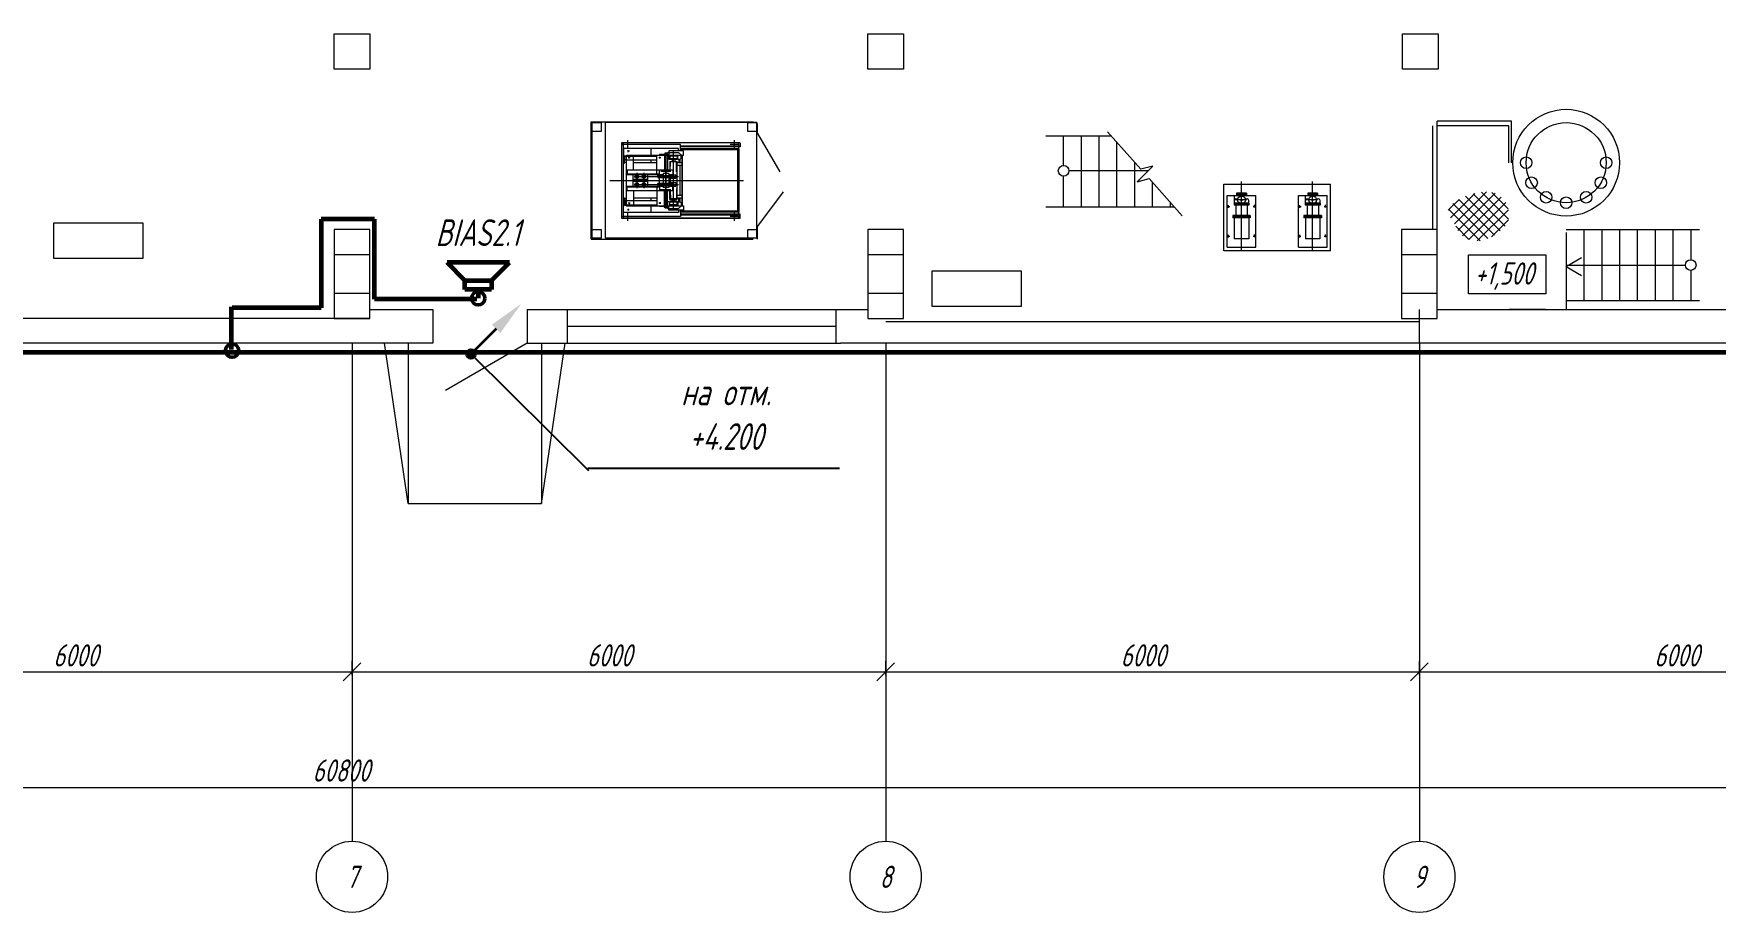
# Model space of a CAD drawing. Header units: millimetres. Extents: x 1663 to 6300, y 431 to 1491.
# Drawn here: x 4733.8 to 5008.4, y 1013.3 to 1156.7 of the extents above; entities that cross this region are included whole.
import ezdxf
from ezdxf.enums import TextEntityAlignment as Align

# ---------------------------------------------------------------- set-up
doc = ezdxf.new("R2010")
doc.units = ezdxf.units.MM
for name, color, linetype, lineweight in [('Линия связи (Вновь)', 3, 'Continuous', 60), ('Связь', 84, 'Continuous', 50), ('СОУЭ', 160, 'Continuous', 60), ('Строительный', 251, 'Continuous', 13), ('Текст', 2, 'Continuous', 25), ('Элемент эл. схем', 7, 'Continuous', 35)]:
    doc.layers.add(name, color=color, linetype=linetype, lineweight=lineweight)
doc.styles.add('Simplex', font='simplex.shx', dxfattribs={"width": 0.7, "oblique": 15})

# ---------------------------------------------------------------- blocks, each defined once
blk = doc.blocks.new('A$C178B2837')
at = {"layer": 'Строительный', "ltscale": 100}
for p, q in [((349.16, 247.71), (349.16, 251.71)), ((349.16, 251.71), (353.16, 251.71)), ((353.16, 251.71), (353.16, 247.71)), ((409.16, 247.71), (409.16, 251.71)), ((409.16, 251.71), (413.16, 251.71)), ((413.16, 251.71), (413.16, 247.71)), ((469.26, 247.71), (469.26, 251.71)), ((469.26, 251.71), (473.26, 251.71)), ((473.26, 251.71), (473.26, 247.71)), ((353.16, 247.71), (349.16, 247.71)), ((413.16, 247.71), (409.16, 247.71)), ((473.26, 247.71), (469.26, 247.71)), ((378.06, 241.81), (396.26, 241.81)), ((378.06, 228.61), (378.06, 241.81)), ((378.16, 241.71), (379.16, 241.71)), ((378.16, 240.71), (378.16, 241.71)), ((378.16, 229.16), (378.16, 241.16)), ((379.16, 240.71), (378.16, 240.71)), ((379.16, 241.71), (379.16, 240.71)), ((396.66, 241.71), (379.66, 241.71)), ((379.66, 228.71), (379.66, 241.71)), ((395.66, 241.71), (396.66, 241.71)), ((395.66, 240.71), (395.66, 241.71)), ((396.66, 240.71), (395.66, 240.71)), ((396.66, 228.71), (396.66, 241.71)), ((396.66, 241.71), (396.66, 240.71)), ((396.76, 240.51), (396.76, 241.56)), ((396.76, 240.51), (399.26, 236.18)), ((436.5, 240.21), (429.16, 240.21)), ((431.16, 236.9), (431.16, 240.21)), ((433.16, 232.21), (433.16, 240.21)), ((435.16, 232.21), (435.16, 240.21)), ((436.1, 240.67), (439.84, 236.47)), ((472.66, 229.71), (472.66, 241.36)), ((481.53, 241.86), (473.16, 241.86)), ((473.16, 229.71), (473.16, 241.86)), ((481.21, 241.36), (473.16, 241.36)), ((481.21, 237.21), (481.21, 241.36)), ((481.53, 237.21), (481.53, 241.86)), ((394.75, 239.46), (381.46, 239.46)), ((381.46, 239.46), (381.46, 230.97)), ((388.07, 239.24), (381.46, 239.24)), ((394.66, 239.46), (381.66, 239.46)), ((381.66, 230.96), (381.66, 239.46)), ((382.66, 239.26), (381.66, 239.26)), ((387.88, 238.8), (381.69, 238.8)), ((381.69, 238.8), (381.69, 237.23)), ((382.34, 238.5), (382.12, 238.5)), ((382.33, 238.5), (382.12, 238.5)), ((382.16, 238.76), (382.16, 239.76)), ((382.22, 238.42), (382.22, 238.61)), ((382.22, 238.41), (382.22, 238.59)), ((384.78, 238.04), (384.78, 238.8)), ((386.56, 238.29), (386.34, 238.29)), ((386.34, 238.29), (386.34, 238.22)), ((386.45, 232.05), (386.45, 238.37)), ((386.45, 238.37), (386.45, 232.05)), ((386.56, 238.22), (386.67, 238.36)), ((386.56, 238.29), (386.56, 238.22)), ((386.67, 238.36), (387.88, 238.36)), ((388.41, 238.54), (386.76, 238.54)), ((386.76, 238.54), (386.76, 238.15)), ((387.3, 231.84), (387.3, 238.58)), ((387.88, 238.54), (387.88, 238.8)), ((387.88, 238.36), (388.2, 238.04)), ((388.07, 238.54), (388.07, 239.24)), ((388.07, 239.09), (394.81, 239.09)), ((394.81, 239), (388.07, 239)), ((394.59, 238.78), (388.15, 238.78)), ((394.59, 238.71), (388.15, 238.71)), ((394.59, 238.64), (388.15, 238.64)), ((388.41, 238.04), (388.41, 238.54)), ((394.66, 239.26), (393.66, 239.26)), ((394.16, 238.76), (394.16, 239.76)), ((394.52, 231.87), (394.52, 238.56)), ((394.59, 231.71), (394.59, 238.71)), ((394.66, 230.96), (394.66, 239.46)), ((394.66, 238.56), (394.66, 231.87)), ((394.81, 239.46), (394.81, 239)), ((437.16, 232.21), (437.16, 239.47)), ((381.69, 237.23), (381.73, 237.16)), ((381.73, 237.16), (381.73, 237.95)), ((381.73, 237.95), (381.8, 237.95)), ((381.73, 237.16), (381.8, 237.16)), ((381.8, 237.16), (381.8, 238)), ((381.8, 238), (382.01, 238)), ((381.8, 237.26), (382.01, 237.26)), ((381.82, 237.61), (381.82, 237.94)), ((381.82, 237.94), (385.44, 237.94)), ((381.92, 237.51), (381.82, 237.61)), ((385.44, 237.51), (381.92, 237.51)), ((382.01, 238.04), (388.41, 238.04)), ((382.01, 232.38), (382.01, 238.04)), ((387.21, 236.38), (382.1, 236.38)), ((382.1, 236.38), (382.1, 235.87)), ((382.42, 237.77), (382.21, 237.77)), ((382.31, 237.68), (382.31, 237.87)), ((382.81, 236.38), (382.81, 238.04)), ((385.44, 237.19), (382.81, 237.19)), ((384.78, 237.19), (384.78, 237.51)), ((385.44, 235.94), (385.44, 238.04)), ((385.88, 237.77), (385.66, 237.77)), ((385.71, 235.87), (385.71, 236.38)), ((386.76, 238.15), (385.74, 238.15)), ((385.74, 238.15), (385.74, 238.04)), ((385.77, 237.67), (385.77, 237.86)), ((386.62, 238.22), (386.27, 238.22)), ((386.27, 238.22), (386.27, 238.15)), ((386.27, 238.04), (386.27, 236.38)), ((386.62, 238.15), (386.62, 238.22)), ((386.62, 238.04), (386.62, 236.38)), ((386.81, 237.6), (386.62, 237.6)), ((386.81, 237.6), (386.81, 238.04)), ((386.81, 237.6), (386.85, 237.6)), ((386.85, 237.6), (386.87, 237.64)), ((386.9, 237.99), (386.87, 237.94)), ((386.87, 237.94), (386.87, 237.64)), ((387.72, 237.94), (386.87, 237.94)), ((386.9, 237.58), (386.87, 237.64)), ((387.72, 237.64), (386.87, 237.64)), ((386.89, 237.34), (386.89, 236.38)), ((386.89, 237.34), (387.72, 237.34)), ((387.69, 237.99), (386.9, 237.99)), ((387.69, 237.58), (386.9, 237.58)), ((386.94, 236.38), (386.96, 237.24)), ((386.96, 237.24), (387.01, 237.3)), ((387.58, 237.3), (387.01, 237.3)), ((387.08, 237.94), (387.08, 237.99)), ((387.15, 237.58), (387.15, 237.34)), ((387.21, 236.38), (387.21, 235.87)), ((387.44, 237.58), (387.44, 237.34)), ((387.51, 237.94), (387.51, 237.99)), ((387.63, 237.24), (387.58, 237.3)), ((387.65, 236.17), (387.63, 237.24)), ((387.69, 237.99), (387.72, 237.94)), ((387.69, 237.58), (387.72, 237.64)), ((387.72, 237.94), (387.72, 237.64)), ((387.74, 237.6), (387.72, 237.64)), ((387.72, 233.09), (387.72, 237.34)), ((388.22, 237.21), (387.72, 237.21)), ((388.22, 236.91), (387.72, 236.91)), ((387.78, 237.6), (387.74, 237.6)), ((387.78, 237.6), (387.78, 238.04)), ((387.78, 237.6), (388.06, 237.6)), ((387.89, 237.6), (387.89, 237.21)), ((388.06, 237.6), (388.16, 237.71)), ((388.06, 237.21), (388.06, 237.6)), ((388.06, 233.52), (388.06, 236.91)), ((388.16, 237.71), (388.16, 238.04)), ((388.22, 238.04), (388.22, 232.38)), ((388.27, 238.04), (388.27, 232.38)), ((439.16, 232.21), (439.16, 237.22)), ((439.42, 235.06), (441.18, 236.83)), ((441.18, 236.83), (439.84, 236.47)), ((380.16, 235.21), (395.16, 235.21)), ((381.46, 235.21), (394.99, 235.21)), ((382.1, 235.94), (385.71, 235.94)), ((382.1, 235.87), (385.71, 235.87)), ((382.1, 234.05), (382.1, 234.56)), ((382.1, 234.56), (385.71, 234.56)), ((382.1, 234.49), (385.71, 234.49)), ((382.75, 234.56), (382.75, 235.87)), ((384.38, 235.34), (382.75, 235.34)), ((384.38, 235.09), (382.75, 235.09)), ((382.86, 235.66), (387.85, 235.66)), ((382.86, 234.77), (387.85, 234.77)), ((383.09, 235.8), (383.01, 235.65)), ((383.01, 235.65), (383.09, 235.51)), ((383.09, 234.91), (383.01, 234.76)), ((383.01, 234.76), (383.09, 234.63)), ((383.25, 235.8), (383.09, 235.8)), ((383.09, 235.51), (383.25, 235.51)), ((383.25, 234.91), (383.09, 234.91)), ((383.09, 234.63), (383.25, 234.63)), ((383.17, 236.07), (383.17, 234.36)), ((383.34, 235.66), (383.25, 235.8)), ((383.25, 235.51), (383.34, 235.66)), ((383.34, 234.77), (383.25, 234.91)), ((383.25, 234.63), (383.34, 234.77)), ((383.89, 235.8), (383.81, 235.65)), ((383.81, 235.65), (383.89, 235.51)), ((383.89, 234.91), (383.81, 234.76)), ((383.81, 234.76), (383.89, 234.63)), ((384.05, 235.8), (383.89, 235.8)), ((383.89, 235.51), (384.05, 235.51)), ((384.05, 234.91), (383.89, 234.91)), ((383.89, 234.63), (384.05, 234.63)), ((383.97, 236.07), (383.97, 234.36)), ((384.14, 235.66), (384.05, 235.8)), ((384.05, 235.51), (384.14, 235.66)), ((384.14, 234.77), (384.05, 234.91)), ((384.05, 234.63), (384.14, 234.77)), ((384.38, 235.87), (384.38, 234.56)), ((385.44, 234.49), (385.44, 232.38)), ((385.55, 235.75), (385.55, 235.78)), ((385.55, 235.78), (387.35, 235.78)), ((385.64, 235.72), (385.55, 235.75)), ((385.64, 235.59), (385.55, 235.57)), ((385.55, 235.57), (385.55, 235.53)), ((385.55, 235.53), (387.35, 235.53)), ((385.55, 234.86), (385.55, 234.9)), ((385.55, 234.9), (387.35, 234.9)), ((385.64, 234.83), (385.55, 234.86)), ((385.64, 234.7), (385.55, 234.68)), ((385.55, 234.68), (385.55, 234.64)), ((385.55, 234.64), (387.35, 234.64)), ((385.64, 235.72), (387.25, 235.72)), ((385.64, 235.72), (385.64, 235.59)), ((385.64, 235.59), (387.25, 235.59)), ((385.64, 234.83), (387.25, 234.83)), ((385.64, 234.7), (385.64, 234.83)), ((385.64, 234.7), (387.25, 234.7)), ((385.71, 235.87), (386.13, 235.87)), ((385.71, 234.98), (385.71, 235.44)), ((385.71, 234.56), (385.71, 234.05)), ((385.71, 234.56), (386.13, 234.56)), ((385.86, 236.24), (387.01, 236.24)), ((385.92, 236.3), (385.92, 236.18)), ((386.77, 236.01), (386.13, 236.01)), ((386.13, 236.01), (386.13, 235.78)), ((386.13, 235.53), (386.13, 234.9)), ((386.13, 234.64), (386.13, 234.39)), ((386.77, 236.01), (386.77, 235.78)), ((386.77, 235.87), (387.21, 235.87)), ((386.77, 235.53), (386.77, 234.9)), ((386.77, 234.64), (386.77, 234.42)), ((386.77, 234.56), (387.21, 234.56)), ((386.94, 236.3), (386.94, 236.18)), ((386.94, 235.53), (386.94, 234.9)), ((387.05, 235.86), (387.58, 235.86)), ((387.05, 235.86), (387.05, 235.78)), ((387.05, 235.46), (387.05, 235.53)), ((387.05, 235.46), (387.58, 235.46)), ((387.05, 234.97), (387.58, 234.97)), ((387.05, 234.97), (387.05, 234.9)), ((387.05, 234.57), (387.05, 234.64)), ((387.05, 234.57), (387.58, 234.57)), ((387.21, 234.05), (387.21, 234.56)), ((387.25, 235.72), (387.35, 235.75)), ((387.25, 235.72), (387.25, 235.59)), ((387.25, 235.59), (387.35, 235.57)), ((387.25, 234.83), (387.35, 234.86)), ((387.25, 234.7), (387.25, 234.83)), ((387.25, 234.7), (387.35, 234.68)), ((387.35, 235.75), (387.35, 235.78)), ((387.35, 235.57), (387.35, 235.53)), ((387.35, 234.86), (387.35, 234.9)), ((387.35, 234.68), (387.35, 234.64)), ((387.58, 235.46), (387.58, 235.86)), ((387.58, 234.97), (387.58, 234.57)), ((387.65, 236.17), (387.72, 236.16)), ((431.16, 232.21), (431.16, 235.7)), ((440.66, 236.3), (431.76, 236.3)), ((439.42, 235.06), (440.76, 235.42)), ((440.76, 235.42), (444.5, 231.22)), ((441.16, 232.21), (441.16, 234.97)), ((449.16, 234.81), (461.16, 234.81)), ((449.16, 227.31), (449.16, 234.81)), ((451.16, 227.31), (451.16, 235.08)), ((459.16, 227.31), (459.16, 235.08)), ((461.16, 227.31), (461.16, 234.81)), ((381.69, 233.2), (381.73, 233.26)), ((381.69, 231.63), (381.69, 233.2)), ((381.73, 233.26), (381.8, 233.26)), ((381.73, 233.26), (381.73, 232.48)), ((381.8, 233.26), (381.8, 232.42)), ((381.8, 233.17), (382.01, 233.17)), ((381.92, 232.92), (381.82, 232.82)), ((381.82, 232.82), (381.82, 232.49)), ((385.44, 232.92), (381.92, 232.92)), ((387.21, 234.05), (382.1, 234.05)), ((382.42, 232.65), (382.21, 232.65)), ((382.31, 232.75), (382.31, 232.56)), ((382.81, 234.05), (382.81, 232.38)), ((385.44, 233.23), (382.81, 233.23)), ((384.78, 232.92), (384.78, 233.23)), ((385.88, 232.66), (385.66, 232.66)), ((385.77, 232.76), (385.77, 232.57)), ((385.84, 234.19), (387, 234.19)), ((385.92, 234.13), (385.92, 234.25)), ((386.77, 234.42), (386.13, 234.42)), ((386.27, 232.38), (386.27, 234.05)), ((386.62, 232.38), (386.62, 234.05)), ((386.81, 232.82), (386.62, 232.82)), ((386.81, 232.82), (386.85, 232.82)), ((386.81, 232.82), (386.81, 232.38)), ((386.85, 232.82), (386.87, 232.79)), ((386.9, 232.84), (386.87, 232.79)), ((386.87, 232.49), (386.87, 232.79)), ((387.72, 232.79), (386.87, 232.79)), ((386.89, 233.09), (386.89, 234.05)), ((386.89, 233.09), (387.72, 233.09)), ((387.69, 232.84), (386.9, 232.84)), ((386.94, 234.13), (386.94, 234.25)), ((386.94, 234.05), (386.96, 233.19)), ((386.96, 233.19), (387.01, 233.13)), ((387.58, 233.13), (387.01, 233.13)), ((387.15, 232.84), (387.15, 233.09)), ((387.44, 232.84), (387.44, 233.09)), ((387.63, 233.19), (387.58, 233.13)), ((387.65, 234.25), (387.63, 233.19)), ((387.65, 234.25), (387.72, 234.27)), ((387.69, 232.84), (387.72, 232.79)), ((388.22, 233.52), (387.72, 233.52)), ((388.22, 233.22), (387.72, 233.22)), ((387.74, 232.82), (387.72, 232.79)), ((387.72, 232.49), (387.72, 232.79)), ((387.78, 232.82), (387.74, 232.82)), ((387.78, 232.82), (387.78, 232.38)), ((387.78, 232.82), (388.06, 232.82)), ((387.89, 232.82), (387.89, 233.22)), ((388.06, 232.82), (388.06, 233.22)), ((388.06, 232.82), (388.16, 232.72)), ((388.16, 232.72), (388.16, 232.38)), ((396.66, 229.91), (399.66, 233.92)), ((443.16, 232.21), (443.16, 232.72)), ((449.55, 227.73), (449.55, 233.53)), ((449.55, 233.53), (451.03, 233.53)), ((450.33, 233.51), (450.33, 232.55)), ((451.72, 233.03), (450.33, 233.03)), ((451.99, 232.67), (450.33, 232.67)), ((450.33, 232.67), (450.33, 232.42)), ((450.54, 233.16), (450.75, 233.16)), ((451.72, 233.78), (450.6, 233.78)), ((450.6, 233.78), (450.6, 233.61)), ((451.72, 233.69), (450.6, 233.69)), ((451.72, 233.61), (450.6, 233.61)), ((451.03, 233.53), (450.95, 233.39)), ((451.03, 233.53), (451.03, 233.61)), ((451.3, 233.53), (451.03, 233.53)), ((451.16, 232.95), (451.16, 233.69)), ((451.3, 233.53), (451.3, 233.61)), ((451.3, 233.53), (452.78, 233.53)), ((451.3, 233.53), (451.38, 233.39)), ((451.58, 233.16), (451.78, 233.16)), ((451.72, 233.78), (451.72, 233.61)), ((451.99, 232.67), (451.99, 232.95)), ((451.99, 232.67), (451.99, 232.42)), ((452.78, 227.73), (452.78, 233.53)), ((457.55, 227.73), (457.55, 233.53)), ((457.55, 233.53), (459.03, 233.53)), ((458.33, 233.51), (458.33, 232.55)), ((459.72, 233.03), (458.33, 233.03)), ((459.99, 232.67), (458.33, 232.67)), ((458.33, 232.67), (458.33, 232.42)), ((458.54, 233.16), (458.75, 233.16)), ((459.72, 233.78), (458.6, 233.78)), ((458.6, 233.78), (458.6, 233.61)), ((459.72, 233.69), (458.6, 233.69)), ((459.72, 233.61), (458.6, 233.61)), ((459.03, 233.53), (458.95, 233.39)), ((459.03, 233.53), (459.03, 233.61)), ((459.3, 233.53), (459.03, 233.53)), ((459.16, 232.95), (459.16, 233.69)), ((459.3, 233.53), (459.3, 233.61)), ((459.3, 233.53), (460.78, 233.53)), ((459.3, 233.53), (459.38, 233.39)), ((459.58, 233.16), (459.78, 233.16)), ((459.72, 233.78), (459.72, 233.61)), ((459.99, 232.67), (459.99, 232.95)), ((459.99, 232.67), (459.99, 232.42)), ((460.78, 227.73), (460.78, 233.53)), ((474.39, 231.87), (475.62, 233.09)), ((474.65, 231), (477.4, 233.75)), ((474.91, 232.64), (478.87, 228.68)), ((475.11, 230.33), (478.7, 233.92)), ((475.5, 229.6), (479.66, 233.77)), ((475.59, 233.08), (479.59, 229.08)), ((476.01, 228.99), (480.36, 233.34)), ((476.36, 233.43), (480.25, 229.55)), ((476.72, 228.58), (480.86, 232.72)), ((477.22, 233.7), (480.82, 230.09)), ((478.16, 233.88), (481.19, 230.85)), ((479.29, 233.87), (481.15, 232.01)), ((388.07, 231.18), (381.46, 231.18)), ((381.46, 230.97), (394.81, 230.97)), ((382.66, 231.16), (381.66, 231.16)), ((394.66, 230.96), (381.66, 230.96)), ((387.88, 231.63), (381.69, 231.63)), ((381.73, 232.48), (381.8, 232.48)), ((381.8, 232.42), (382.01, 232.42)), ((381.82, 232.49), (385.44, 232.49)), ((382.01, 232.38), (388.41, 232.38)), ((382.33, 231.93), (382.12, 231.93)), ((382.16, 230.66), (382.16, 231.66)), ((382.22, 232.02), (382.22, 231.83)), ((384.78, 231.63), (384.78, 232.38)), ((385.74, 232.28), (385.74, 232.38)), ((386.76, 232.28), (385.74, 232.28)), ((386.27, 232.21), (386.27, 232.28)), ((386.62, 232.21), (386.27, 232.21)), ((386.34, 232.14), (386.34, 232.21)), ((386.56, 232.14), (386.34, 232.14)), ((386.56, 232.14), (386.56, 232.21)), ((386.56, 232.21), (386.67, 232.07)), ((386.62, 232.28), (386.62, 232.21)), ((386.67, 232.07), (387.88, 232.07)), ((386.76, 231.89), (386.76, 232.28)), ((388.41, 231.89), (386.76, 231.89)), ((386.9, 232.44), (386.87, 232.49)), ((387.72, 232.49), (386.87, 232.49)), ((387.69, 232.44), (386.9, 232.44)), ((387.08, 232.49), (387.08, 232.44)), ((387.51, 232.49), (387.51, 232.44)), ((387.69, 232.44), (387.72, 232.49)), ((387.88, 232.07), (388.2, 232.38)), ((387.88, 231.89), (387.88, 231.63)), ((388.07, 231.89), (388.07, 231.18)), ((394.81, 231.43), (388.07, 231.43)), ((388.07, 231.34), (394.81, 231.34)), ((394.59, 231.78), (388.15, 231.78)), ((394.59, 231.71), (388.15, 231.71)), ((394.59, 231.64), (388.15, 231.64)), ((388.41, 232.38), (388.41, 231.89)), ((394.66, 231.16), (393.66, 231.16)), ((394.16, 230.66), (394.16, 231.66)), ((394.81, 230.97), (394.81, 231.43)), ((443.61, 232.21), (429.16, 232.21)), ((449.55, 232.29), (449.85, 232.29)), ((449.71, 232.14), (449.71, 232.42)), ((450.18, 231.27), (450.18, 231.02)), ((452.15, 231.27), (450.18, 231.27)), ((452.15, 231.15), (450.18, 231.15)), ((452.15, 231.02), (450.18, 231.02)), ((451.99, 232.56), (450.33, 232.56)), ((451.99, 232.42), (450.33, 232.42)), ((450.35, 231.02), (450.35, 228.64)), ((450.53, 232.42), (450.53, 231.27)), ((451.16, 227.31), (451.16, 231.27)), ((451.8, 232.42), (451.8, 231.27)), ((451.98, 231.02), (451.98, 228.64)), ((452.15, 231.27), (452.15, 231.02)), ((452.47, 232.29), (452.78, 232.29)), ((452.61, 232.18), (452.61, 232.46)), ((457.55, 232.29), (457.85, 232.29)), ((457.71, 232.14), (457.71, 232.42)), ((458.18, 231.27), (458.18, 231.02)), ((460.15, 231.27), (458.18, 231.27)), ((460.15, 231.15), (458.18, 231.15)), ((460.15, 231.02), (458.18, 231.02)), ((459.99, 232.56), (458.33, 232.56)), ((459.99, 232.42), (458.33, 232.42)), ((458.35, 231.02), (458.35, 228.64)), ((458.53, 232.42), (458.53, 231.27)), ((459.16, 227.31), (459.16, 231.27)), ((459.8, 232.42), (459.8, 231.27)), ((459.98, 231.02), (459.98, 228.64)), ((460.15, 231.27), (460.15, 231.02)), ((460.47, 232.29), (460.78, 232.29)), ((460.61, 232.18), (460.61, 232.46)), ((474.43, 232), (478, 228.42)), ((477.67, 228.41), (481.18, 231.91)), ((479.28, 228.89), (481.18, 230.79)), ((317.63, 230.45), (327.63, 230.45)), ((317.63, 226.45), (317.63, 230.45)), ((327.63, 230.45), (327.63, 226.45)), ((353.16, 229.71), (349.16, 229.71)), ((349.16, 229.71), (349.16, 219.71)), ((353.16, 219.71), (353.16, 229.71)), ((378.16, 229.71), (379.16, 229.71)), ((378.16, 228.71), (378.16, 229.71)), ((379.16, 229.71), (379.16, 228.71)), ((395.66, 229.71), (396.66, 229.71)), ((395.66, 228.71), (395.66, 229.71)), ((396.66, 229.71), (396.66, 228.71)), ((396.76, 228.61), (396.76, 230.05)), ((413.16, 229.71), (409.16, 229.71)), ((409.16, 229.71), (409.16, 219.71)), ((413.16, 219.71), (413.16, 229.71)), ((449.55, 228.97), (449.84, 228.97)), ((449.71, 228.82), (449.71, 229.11)), ((452.47, 228.97), (452.78, 228.97)), ((452.61, 228.85), (452.61, 229.13)), ((457.55, 228.97), (457.84, 228.97)), ((457.71, 228.82), (457.71, 229.11)), ((460.47, 228.97), (460.78, 228.97)), ((460.61, 228.85), (460.61, 229.13)), ((473.16, 229.71), (469.16, 229.71)), ((469.16, 229.71), (469.16, 219.71)), ((473.16, 219.71), (473.16, 229.71)), ((475.25, 230.06), (476.73, 228.58)), ((487.66, 229.71), (502.66, 229.71)), ((487.66, 229.36), (487.66, 220.71)), ((489.66, 229.71), (489.66, 221.71)), ((491.66, 229.71), (491.66, 221.71)), ((493.66, 229.71), (493.66, 221.71)), ((495.66, 229.71), (495.66, 221.71)), ((497.66, 229.71), (497.66, 221.71)), ((499.66, 229.71), (499.66, 221.71)), ((501.66, 229.71), (501.66, 226.31)), ((378.06, 228.61), (396.26, 228.61)), ((379.16, 228.71), (378.16, 228.71)), ((396.66, 228.71), (379.66, 228.71)), ((394.66, 228.71), (381.66, 228.71)), ((396.66, 228.71), (395.66, 228.71)), ((461.16, 227.31), (449.16, 227.31)), ((449.55, 227.73), (452.78, 227.73)), ((451.98, 228.64), (450.35, 228.64)), ((457.55, 227.73), (460.78, 227.73)), ((459.98, 228.64), (458.35, 228.64)), ((327.63, 226.45), (317.63, 226.45)), ((349.16, 226.89), (353.16, 226.89)), ((409.16, 226.89), (413.16, 226.89)), ((416.38, 225.05), (426.38, 225.05)), ((416.38, 221.05), (416.38, 225.05)), ((426.38, 225.05), (426.38, 221.05)), ((469.16, 226.89), (473.16, 226.89)), ((476.69, 226.84), (485.37, 226.84)), ((476.69, 222.47), (476.69, 226.84)), ((485.37, 226.84), (485.37, 222.47)), ((487.66, 225.54), (489.4, 226.54)), ((487.66, 225.71), (501.06, 225.71)), ((487.66, 225.54), (489.4, 224.54)), ((501.66, 225.11), (501.66, 221.71)), ((349.16, 222.54), (353.16, 222.54)), ((409.16, 222.54), (413.16, 222.54)), ((469.16, 222.54), (473.16, 222.54)), ((485.37, 222.47), (476.69, 222.47)), ((487.66, 221.71), (502.66, 221.71)), ((353.16, 219.71), (231.16, 219.71)), ((349.16, 219.71), (353.16, 219.71)), ((353.16, 220.71), (360.26, 220.71)), ((360.26, 220.71), (360.26, 216.91)), ((370.86, 220.71), (370.86, 216.91)), ((370.86, 220.71), (409.16, 220.71)), ((375.36, 220.71), (375.36, 216.91)), ((405.56, 220.71), (405.56, 216.91)), ((409.16, 219.71), (413.16, 219.71)), ((426.38, 221.05), (416.38, 221.05)), ((469.16, 219.71), (473.16, 219.71)), ((471.16, 216.91), (471.16, 220.71)), ((473.16, 220.71), (511.46, 220.71)), ((485.34, 220.71), (481.26, 220.71)), ((405.56, 218.81), (375.36, 218.81)), ((471.16, 219.31), (411.16, 219.31)), ((360.26, 216.91), (226.06, 216.91)), ((351.16, 216.91), (351.16, 160.94)), ((357.47, 198.91), (354.81, 216.91)), ((357.47, 216.91), (357.47, 198.91)), ((370.86, 216.91), (361.68, 211.61)), ((370.86, 216.91), (406.06, 216.91)), ((372.47, 216.91), (372.47, 198.91)), ((372.47, 198.91), (375.12, 216.91)), ((511.46, 216.91), (406.06, 216.91)), ((411.16, 216.91), (411.16, 160.94)), ((471.16, 216.91), (471.16, 160.94)), ((357.47, 198.91), (372.47, 198.91)), ((289.16, 179.98), (353.16, 179.98)), ((349.16, 179.98), (413.16, 179.98)), ((352.16, 180.98), (350.16, 178.98)), ((350.16, 178.98), (352.16, 180.98)), ((351.16, 179.6), (351.16, 181.23)), ((351.16, 179.6), (351.16, 181.23)), ((409.16, 179.98), (473.16, 179.98)), ((412.16, 180.98), (410.16, 178.98)), ((410.16, 178.98), (412.16, 180.98)), ((411.16, 179.6), (411.16, 181.23)), ((411.16, 179.6), (411.16, 181.23)), ((469.16, 179.98), (533.16, 179.98)), ((472.16, 180.98), (470.16, 178.98)), ((470.16, 178.98), (472.16, 180.98)), ((471.16, 179.6), (471.16, 181.23)), ((471.16, 179.6), (471.16, 181.23)), ((657.16, 166.94), (45.16, 166.94))]:
    blk.add_line(p, q, dxfattribs=at)
for centre, radius in [((487.66, 237.21), 6), ((487.66, 237.21), 4.5), ((388.14, 238.71), 0.0701), ((394.59, 238.71), 0.0701), ((394.59, 238.56), 0.0701), ((431.16, 236.3), 0.6), ((483.16, 237.21), 0.65), ((492.16, 237.21), 0.65), ((383.17, 235.66), 0.201), ((383.17, 234.77), 0.201), ((383.17, 235.66), 0.0936), ((383.17, 234.77), 0.0936), ((383.97, 235.66), 0.201), ((383.97, 234.77), 0.201), ((383.97, 235.66), 0.0936), ((383.97, 234.77), 0.0936), ((387.3, 235.66), 0.0439), ((387.3, 234.77), 0.0439), ((483.77, 234.96), 0.65), ((491.56, 234.96), 0.65), ((451.16, 233.03), 0.435), ((451.16, 233.03), 0.0829), ((459.16, 233.03), 0.435), ((459.16, 233.03), 0.0829), ((485.41, 233.32), 0.65), ((487.66, 232.71), 0.65), ((489.91, 233.32), 0.65), ((388.14, 231.71), 0.0701), ((394.59, 231.87), 0.0701), ((394.59, 231.71), 0.0701), ((501.66, 225.71), 0.6), ((351.16, 156.94), 4), ((411.16, 156.94), 4), ((471.16, 156.94), 4)]:
    blk.add_circle(centre, radius, dxfattribs=at)
for centre, start, end in [((450.54, 232.95), 90, 180), ((451.78, 232.95), 0, 90), ((458.54, 232.95), 90, 180), ((459.78, 232.95), 0, 90)]:
    blk.add_arc(centre, 0.207, start, end, dxfattribs=at)
at = {"layer": 'Строительный', "ltscale": 100, "style": 'Simplex', "oblique": 15, "width": 0.7}
for s, p in [('+1,500', (477.4, 223.51)), ('6000', (317.57, 180.58)), ('6000', (377.57, 180.58)), ('6000', (437.57, 180.58)), ('6000', (497.57, 180.58)), ('60800', (346.72, 167.64))]:
    blk.add_text(s, height=2.5, dxfattribs=at).set_placement(p)
for s, p in [('7', (351.16, 156.94)), ('8', (411.16, 156.94)), ('9', (471.16, 156.94))]:
    blk.add_text(s, height=2.5, dxfattribs=at).set_placement(p, align=Align.MIDDLE_CENTER)
blk = doc.blocks.new('A$C7B0F30C2')
at = {"layer": 'СОУЭ'}
for p, q in [((0, 3), (7, 3)), ((2, 1), (0, 3)), ((5, 1), (7, 3)), ((2, 1), (2, 0)), ((5, 1), (2, 1)), ((5, 0), (5, 1)), ((2, 0), (5, 0))]:
    blk.add_line(p, q, dxfattribs=at)

msp = doc.modelspace()

# ---------------------------------------------------------------- hatches: boundary and pattern name
at = {"layer": 'Элемент эл. схем'}
h = msp.add_hatch(color=256, dxfattribs=at)
h.dxf.hatch_style = 1
h.paths.add_polyline_path([(4805.95, 1104.43, 1), (4804.5, 1104.43, 1)])

# ---------------------------------------------------------------- linework, layer by layer
at = {"layer": 'Линия связи (Вновь)'}
for p, q in [((4789.47, 1126.46), (4780.76, 1126.46)), ((4780.76, 1126.46), (4780.76, 1111.94)), ((4789.47, 1113.4), (4789.47, 1126.46)), ((4806.41, 1114.98), (4806.41, 1113.52)), ((4766.08, 1112.14), (4766.08, 1105.17)), ((4780.76, 1111.94), (4766.24, 1111.94)), ((4806.17, 1113.4), (4789.47, 1113.4)), ((4426.41, 1104.72), (4748.05, 1104.72)), ((4748.05, 1104.72), (4787.59, 1104.72)), ((4787.59, 1104.72), (5035.4, 1104.72))]:
    msp.add_line(p, q, dxfattribs=at)
at = {"layer": 'Связь'}
for centre in [(4806.41, 1113.52), (4766.24, 1104.98)]:
    msp.add_circle(centre, 1.09, dxfattribs=at)
at = {"layer": 'Текст', "ltscale": 100}
for p, q in [((4805.23, 1104.43), (4824.41, 1085.44)), ((4824.3, 1085.81), (4865.4, 1085.81))]:
    msp.add_line(p, q, dxfattribs=at)
at = {"layer": 'Элемент эл. схем'}
msp.add_line((4809.33, 1108.54), (4805.74, 1104.94), dxfattribs=at)
msp.add_circle((4805.23, 1104.43), 0.726, dxfattribs=at)
msp.add_solid([(4810.02, 1107.85), (4808.65, 1109.22), (4813.44, 1112.64)], dxfattribs=at)

# ---------------------------------------------------------------- block references
at = {"xscale": -1.452, "yscale": 1.452, "zscale": 1.452}
msp.add_blockref('A$C7B0F30C2', (4811.49, 1114.98), dxfattribs=at)
at = {"layer": 'Линия связи (Вновь)', "xscale": 1.452, "yscale": 1.452, "zscale": 1.452}
msp.add_blockref('A$C178B2837', (4275.93, 791.22), dxfattribs=at)

# ---------------------------------------------------------------- texts
at = {"layer": 'Текст', "ltscale": 100, "insert": (4846.88, 1088.78), "char_height": 4.356, "attachment_point": 8, "style": 'Simplex'}
msp.add_mtext_dynamic_manual_height_columns('на отм. +4.200', width=27.0901, gutter_width=12.5, heights=[0], dxfattribs=at)

# ---------------------------------------------------------------- next in the draw order: texts
at = {"layer": 'Текст', "ltscale": 100, "insert": (4806.35, 1124.23), "char_height": 4.356, "width": 15.6686, "attachment_point": 5, "style": 'Simplex', "bg_fill": 3, "box_fill_scale": 1.2, "bg_fill_color": 256, "bg_fill_transparency": 0}
msp.add_mtext('BIAS2.1', dxfattribs=at)

doc.saveas('drawing.dxf')
